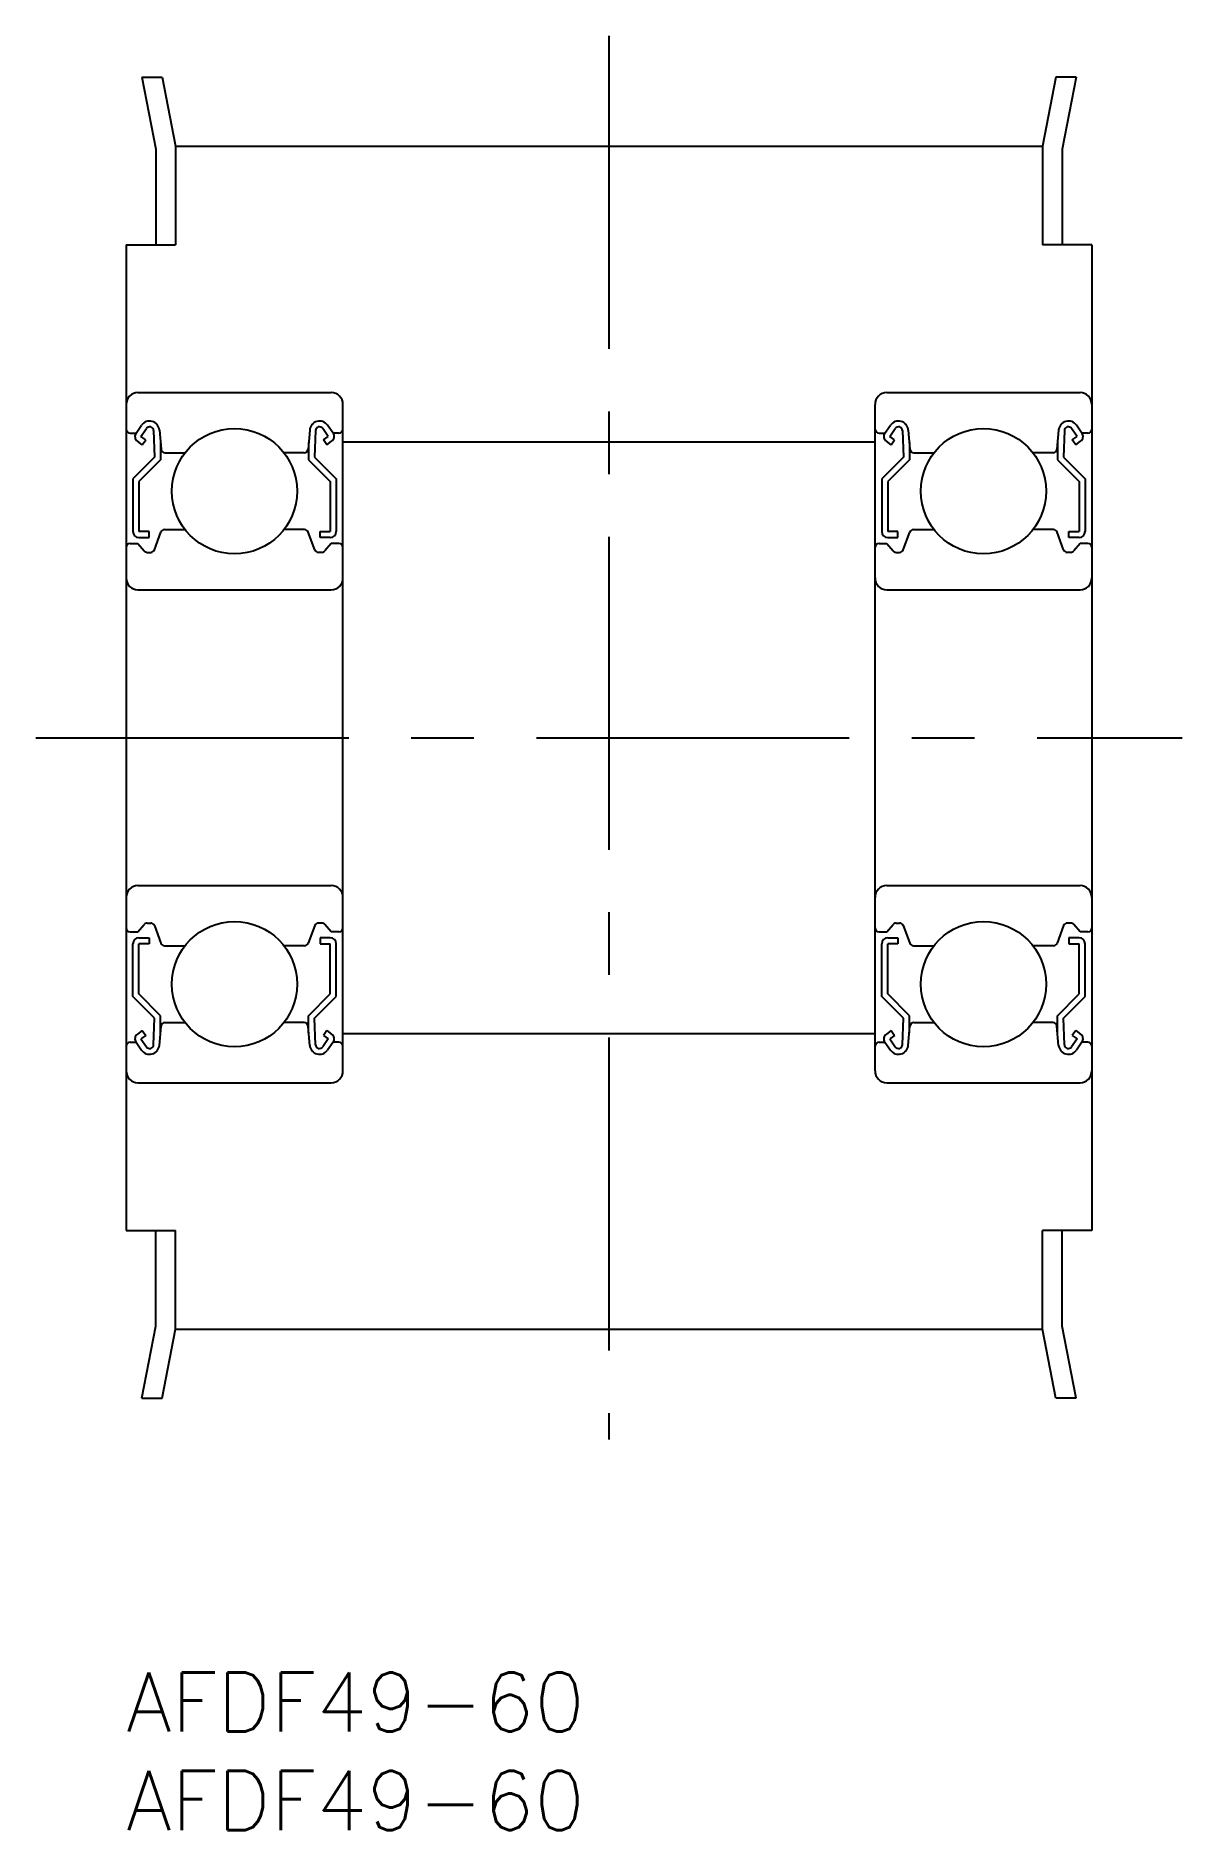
# Model space of a CAD drawing. Extents: x -4.6 to 53.6, y -8 to 83.
import ezdxf

# ---------------------------------------------------------------- set-up
doc = ezdxf.new("R2010")
doc.units = 0
doc.header["$LTSCALE"] = 0.5
doc.linetypes.add('CENTER', pattern=[50.8, 31.75, -6.35, 6.35, -6.35])
doc.layers.get('0').update_dxf_attribs({"linetype": 'CONTINUOUS'})
doc.layers.add('CENTER', color=1, linetype='CENTER')
doc.styles.get("Standard").update_dxf_attribs({"font": 'txt.shx', "height": 3, "bigfont": 'bigfont.shx'})

# ---------------------------------------------------------------- blocks, each defined once
blk = doc.blocks.new('*U10')
at = {"color": 7, "linetype": 'CONTINUOUS'}
blk.add_text('AFDF49-60', height=3, dxfattribs=at).set_placement((0, -3))
blk = doc.blocks.new('*U11')
at = {"color": 7, "linetype": 'CONTINUOUS'}
blk.add_text('AFDF49-60', height=3, dxfattribs=at).set_placement((0, -8))

msp = doc.modelspace()

# ---------------------------------------------------------------- linework, layer by layer
at = {"color": 7, "linetype": 'CONTINUOUS'}
for p, q in [((0.789, 80.907), (1.5, 77.256)), ((0.789, 80.907), (1.825, 80.907)), ((1.825, 80.907), (2.5, 77.407)), ((47.175, 80.907), (46.5, 77.407)), ((48.211, 80.907), (47.175, 80.907)), ((48.211, 80.907), (47.5, 77.256)), ((2.5, 77.407), (46.5, 77.407)), ((2.5, 77.407), (2.5, 72.407)), ((46.5, 77.407), (46.5, 72.407)), ((1.5, 77.256), (1.5, 72.407)), ((47.5, 77.256), (47.5, 72.407)), ((0, 72.407), (2.5, 72.407)), ((0, 72.407), (0, 22.407)), ((49, 72.407), (46.5, 72.407)), ((49, 72.407), (49, 22.407)), ((0.6, 64.907), (10.4, 64.907)), ((38.6, 64.907), (48.4, 64.907)), ((11, 30.507), (11, 64.307)), ((38, 30.507), (38, 64.307)), ((0.2, 62.857), (0.5, 62.857)), ((0.5, 62.857), (0.779, 63.254)), ((0.746, 62.685), (1.028, 63.087)), ((1.392, 62.98), (1.442, 61.631)), ((1.686, 63.011), (1.772, 62.04)), ((9.314, 63.011), (9.228, 62.04)), ((9.608, 62.98), (9.558, 61.631)), ((10.254, 62.685), (9.972, 63.087)), ((10.5, 62.857), (10.221, 63.254)), ((10.8, 62.857), (10.5, 62.857)), ((38.2, 62.857), (38.5, 62.857)), ((38.5, 62.857), (38.779, 63.254)), ((38.746, 62.685), (39.028, 63.087)), ((39.392, 62.98), (39.442, 61.631)), ((39.686, 63.011), (39.772, 62.04)), ((47.314, 63.011), (47.228, 62.04)), ((47.608, 62.98), (47.558, 61.631)), ((48.254, 62.685), (47.972, 63.087)), ((48.5, 62.857), (48.221, 63.254)), ((48.8, 62.857), (48.5, 62.857)), ((0.819, 62.267), (0.574, 62.439)), ((0.991, 62.512), (0.746, 62.685)), ((0.819, 62.267), (0.991, 62.512)), ((1.742, 62.378), (1.742, 61.507)), ((9.258, 62.378), (9.258, 61.507)), ((10.009, 62.512), (10.254, 62.685)), ((10.181, 62.267), (10.009, 62.512)), ((10.181, 62.267), (10.426, 62.439)), ((11, 62.407), (38, 62.407)), ((38.819, 62.267), (38.574, 62.439)), ((38.991, 62.512), (38.746, 62.685)), ((38.819, 62.267), (38.991, 62.512)), ((39.742, 62.378), (39.742, 61.507)), ((47.258, 62.378), (47.258, 61.507)), ((48.009, 62.512), (48.254, 62.685)), ((48.181, 62.267), (48.009, 62.512)), ((48.181, 62.267), (48.426, 62.439)), ((1.442, 61.631), (0.342, 60.531)), ((1.742, 61.507), (0.642, 60.407)), ((1.971, 61.857), (2.994, 61.857)), ((9.029, 61.857), (8.006, 61.857)), ((9.258, 61.507), (10.358, 60.407)), ((9.558, 61.631), (10.658, 60.531)), ((39.442, 61.631), (38.342, 60.531)), ((39.742, 61.507), (38.642, 60.407)), ((39.971, 61.857), (40.994, 61.857)), ((47.029, 61.857), (46.006, 61.857)), ((47.258, 61.507), (48.358, 60.407)), ((47.558, 61.631), (48.658, 60.531)), ((0.342, 60.531), (0.342, 57.857)), ((0.642, 60.407), (0.642, 57.857)), ((10.358, 60.407), (10.358, 57.857)), ((10.658, 60.531), (10.658, 57.857)), ((38.342, 60.531), (38.342, 57.857)), ((38.642, 60.407), (38.642, 57.857)), ((48.358, 60.407), (48.358, 57.857)), ((48.658, 60.531), (48.658, 57.857)), ((1.162, 57.857), (0.642, 57.857)), ((0.642, 57.557), (1.162, 57.557)), ((1.162, 57.557), (1.162, 57.857)), ((1.434, 56.939), (1.757, 57.826)), ((1.945, 57.957), (2.994, 57.957)), ((9.055, 57.957), (8.006, 57.957)), ((9.566, 56.939), (9.243, 57.826)), ((9.838, 57.857), (10.358, 57.857)), ((9.838, 57.557), (9.838, 57.857)), ((10.358, 57.557), (9.838, 57.557)), ((39.162, 57.857), (38.642, 57.857)), ((38.642, 57.557), (39.162, 57.557)), ((39.162, 57.557), (39.162, 57.857)), ((39.434, 56.939), (39.757, 57.826)), ((39.945, 57.957), (40.994, 57.957)), ((47.055, 57.957), (46.006, 57.957)), ((47.566, 56.939), (47.243, 57.826)), ((47.838, 57.857), (48.358, 57.857)), ((47.838, 57.557), (47.838, 57.857)), ((48.358, 57.557), (47.838, 57.557)), ((0.2, 57.257), (0.6, 57.257)), ((0.6, 57.257), (0.918, 56.879)), ((1.071, 56.807), (1.246, 56.807)), ((9.929, 56.807), (9.754, 56.807)), ((10.4, 57.257), (10.082, 56.879)), ((10.8, 57.257), (10.4, 57.257)), ((38.2, 57.257), (38.6, 57.257)), ((38.6, 57.257), (38.918, 56.879)), ((39.071, 56.807), (39.246, 56.807)), ((47.929, 56.807), (47.754, 56.807)), ((48.4, 57.257), (48.082, 56.879)), ((48.8, 57.257), (48.4, 57.257)), ((0.6, 54.907), (10.4, 54.907)), ((38.6, 54.907), (48.4, 54.907)), ((0.6, 39.907), (10.4, 39.907)), ((38, 39.157), (38, 39.157)), ((38.6, 39.907), (48.4, 39.907)), ((0.2, 37.557), (0.6, 37.557)), ((0.6, 37.557), (0.918, 37.936)), ((1.071, 38.007), (1.246, 38.007)), ((1.434, 37.876), (1.757, 36.989)), ((9.566, 37.876), (9.243, 36.989)), ((9.929, 38.007), (9.754, 38.007)), ((10.4, 37.557), (10.082, 37.936)), ((10.8, 37.557), (10.4, 37.557)), ((38.2, 37.557), (38.6, 37.557)), ((38.6, 37.557), (38.918, 37.936)), ((39.071, 38.007), (39.246, 38.007)), ((39.434, 37.876), (39.757, 36.989)), ((47.566, 37.876), (47.243, 36.989)), ((47.929, 38.007), (47.754, 38.007)), ((48.4, 37.557), (48.082, 37.936)), ((48.8, 37.557), (48.4, 37.557)), ((0.342, 34.283), (0.342, 36.957)), ((0.642, 37.257), (1.162, 37.257)), ((0.642, 34.407), (0.642, 36.957)), ((1.162, 36.957), (0.642, 36.957)), ((1.162, 37.257), (1.162, 36.957)), ((1.945, 36.857), (2.994, 36.857)), ((9.055, 36.857), (8.006, 36.857)), ((9.838, 37.257), (9.838, 36.957)), ((10.358, 37.257), (9.838, 37.257)), ((9.838, 36.957), (10.358, 36.957)), ((10.358, 34.407), (10.358, 36.957)), ((10.658, 34.283), (10.658, 36.957)), ((38.342, 34.283), (38.342, 36.957)), ((38.642, 37.257), (39.162, 37.257)), ((38.642, 34.407), (38.642, 36.957)), ((39.162, 36.957), (38.642, 36.957)), ((39.162, 37.257), (39.162, 36.957)), ((39.945, 36.857), (40.994, 36.857)), ((47.055, 36.857), (46.006, 36.857)), ((47.838, 37.257), (47.838, 36.957)), ((48.358, 37.257), (47.838, 37.257)), ((47.838, 36.957), (48.358, 36.957)), ((48.358, 34.407), (48.358, 36.957)), ((48.658, 34.283), (48.658, 36.957)), ((1.442, 33.183), (0.342, 34.283)), ((1.742, 33.307), (0.642, 34.407)), ((9.258, 33.307), (10.358, 34.407)), ((9.558, 33.183), (10.658, 34.283)), ((39.442, 33.183), (38.342, 34.283)), ((39.742, 33.307), (38.642, 34.407)), ((47.258, 33.307), (48.358, 34.407)), ((47.558, 33.183), (48.658, 34.283)), ((1.392, 31.835), (1.442, 33.183)), ((1.686, 31.803), (1.772, 32.775)), ((1.742, 32.436), (1.742, 33.307)), ((1.971, 32.957), (2.994, 32.957)), ((9.029, 32.957), (8.006, 32.957)), ((9.314, 31.803), (9.228, 32.775)), ((9.258, 32.436), (9.258, 33.307)), ((9.608, 31.835), (9.558, 33.183)), ((39.392, 31.835), (39.442, 33.183)), ((39.686, 31.803), (39.772, 32.775)), ((39.742, 32.436), (39.742, 33.307)), ((39.971, 32.957), (40.994, 32.957)), ((47.029, 32.957), (46.006, 32.957)), ((47.314, 31.803), (47.228, 32.775)), ((47.258, 32.436), (47.258, 33.307)), ((47.608, 31.835), (47.558, 33.183)), ((0.2, 31.957), (0.5, 31.957)), ((0.5, 31.958), (0.779, 31.56)), ((0.819, 32.547), (0.574, 32.376)), ((0.991, 32.302), (0.746, 32.129)), ((0.746, 32.129), (1.028, 31.727)), ((0.819, 32.547), (0.991, 32.302)), ((10.254, 32.129), (9.972, 31.727)), ((10.181, 32.547), (10.009, 32.302)), ((10.009, 32.302), (10.254, 32.129)), ((10.181, 32.547), (10.426, 32.376)), ((10.5, 31.958), (10.221, 31.56)), ((10.8, 31.957), (10.5, 31.957)), ((11, 32.407), (38, 32.407)), ((38.2, 31.957), (38.5, 31.957)), ((38.5, 31.958), (38.779, 31.56)), ((38.819, 32.547), (38.574, 32.376)), ((38.991, 32.302), (38.746, 32.129)), ((38.746, 32.129), (39.028, 31.727)), ((38.819, 32.547), (38.991, 32.302)), ((48.254, 32.129), (47.972, 31.727)), ((48.181, 32.547), (48.009, 32.302)), ((48.009, 32.302), (48.254, 32.129)), ((48.181, 32.547), (48.426, 32.376)), ((48.5, 31.958), (48.221, 31.56)), ((48.8, 31.957), (48.5, 31.957)), ((0.6, 29.907), (10.4, 29.907)), ((38.6, 29.907), (48.4, 29.907)), ((0, 22.407), (2.5, 22.407)), ((1.5, 17.559), (1.5, 22.407)), ((2.5, 17.407), (2.5, 22.407)), ((46.5, 17.407), (46.5, 22.407)), ((49, 22.407), (46.5, 22.407)), ((47.5, 17.559), (47.5, 22.407)), ((0.789, 13.907), (1.5, 17.559)), ((1.825, 13.907), (2.5, 17.407)), ((2.5, 17.407), (46.5, 17.407)), ((47.175, 13.907), (46.5, 17.407)), ((48.211, 13.907), (47.5, 17.559)), ((0.789, 13.907), (1.825, 13.907)), ((48.211, 13.907), (47.175, 13.907))]:
    msp.add_line(p, q, dxfattribs=at)
for centre in [(5.5, 59.907), (43.5, 59.907), (5.5, 34.907), (43.5, 34.907)]:
    msp.add_circle(centre, 3.175, dxfattribs=at)
for centre, radius, start, end in [((0.6, 64.307), 0.6, 90, 180), ((10.4, 64.307), 0.6, 0, 90), ((38.6, 64.307), 0.6, 90, 180), ((48.4, 64.307), 0.6, 0, 90), ((0.2, 63.057), 0.2, 180, 270), ((0.745, 62.685), 0.3, 144.93555, 235.03769), ((1.188, 62.967), 0.5, 5.06502, 144.93555), ((1.192, 62.973), 0.2, 2.13118, 144.93675), ((9.812, 62.967), 0.5, 35.06445, 174.93498), ((9.808, 62.973), 0.2, 35.06325, 177.86882), ((10.255, 62.685), 0.3, 304.96231, 35.06445), ((10.8, 63.057), 0.2, 270, 0), ((38.2, 63.057), 0.2, 180, 270), ((38.745, 62.685), 0.3, 144.93555, 235.03769), ((39.188, 62.967), 0.5, 5.06502, 144.93555), ((39.192, 62.973), 0.2, 2.13118, 144.93675), ((47.812, 62.967), 0.5, 35.06445, 174.93498), ((47.808, 62.973), 0.2, 35.06325, 177.86882), ((48.255, 62.685), 0.3, 304.96231, 35.06445), ((48.8, 63.057), 0.2, 270, 0), ((1.971, 62.057), 0.2, 185.06502, 270), ((9.029, 62.057), 0.2, 270, 354.93498), ((39.971, 62.057), 0.2, 185.06502, 270), ((47.029, 62.057), 0.2, 270, 354.93498), ((0.642, 57.857), 0.3, 180, 270), ((1.945, 57.757), 0.2, 90, 159.97033), ((9.055, 57.757), 0.2, 20.02967, 90), ((10.358, 57.857), 0.3, 270, 0), ((38.642, 57.857), 0.3, 180, 270), ((39.945, 57.757), 0.2, 90, 159.97033), ((47.055, 57.757), 0.2, 20.02967, 90), ((48.358, 57.857), 0.3, 270, 0), ((0.2, 57.057), 0.2, 90, 180), ((1.071, 57.007), 0.2, 219.99699, 270), ((1.246, 57.007), 0.2, 270, 339.97033), ((9.754, 57.007), 0.2, 200.02967, 270), ((9.929, 57.007), 0.2, 270, 320.00301), ((10.8, 57.057), 0.2, 0, 90), ((38.2, 57.057), 0.2, 90, 180), ((39.071, 57.007), 0.2, 219.99699, 270), ((39.246, 57.007), 0.2, 270, 339.97033), ((47.754, 57.007), 0.2, 200.02967, 270), ((47.929, 57.007), 0.2, 270, 320.00301), ((48.8, 57.057), 0.2, 0, 90), ((0.6, 55.507), 0.6, 180, 270), ((10.4, 55.507), 0.6, 270, 0), ((38.6, 55.507), 0.6, 180, 270), ((48.4, 55.507), 0.6, 270, 0), ((0.6, 39.307), 0.6, 90, 180), ((10.4, 39.307), 0.6, 0, 90), ((38.6, 39.307), 0.6, 90, 180), ((48.4, 39.307), 0.6, 0, 90), ((0.2, 37.757), 0.2, 180, 270), ((1.071, 37.807), 0.2, 90, 140.00301), ((1.246, 37.807), 0.2, 20.02967, 90), ((9.754, 37.807), 0.2, 90, 159.97033), ((9.929, 37.807), 0.2, 39.99699, 90), ((10.8, 37.757), 0.2, 270, 0), ((38.2, 37.757), 0.2, 180, 270), ((39.071, 37.807), 0.2, 90, 140.00301), ((39.246, 37.807), 0.2, 20.02967, 90), ((47.754, 37.807), 0.2, 90, 159.97033), ((47.929, 37.807), 0.2, 39.99699, 90), ((48.8, 37.757), 0.2, 270, 0), ((0.642, 36.957), 0.3, 90, 180), ((1.945, 37.057), 0.2, 200.02967, 270), ((9.055, 37.057), 0.2, 270, 339.97033), ((10.358, 36.957), 0.3, 0, 90), ((38.642, 36.957), 0.3, 90, 180), ((39.945, 37.057), 0.2, 200.02967, 270), ((47.055, 37.057), 0.2, 270, 339.97033), ((48.358, 36.957), 0.3, 0, 90), ((1.971, 32.757), 0.2, 90, 174.93498), ((9.029, 32.757), 0.2, 5.06502, 90), ((39.971, 32.757), 0.2, 90, 174.93498), ((47.029, 32.757), 0.2, 5.06502, 90), ((0.2, 31.757), 0.2, 90, 180), ((0.745, 32.13), 0.3, 124.96231, 215.06445), ((10.255, 32.13), 0.3, 324.93555, 55.03769), ((10.8, 31.757), 0.2, 0, 90), ((38.2, 31.757), 0.2, 90, 180), ((38.745, 32.13), 0.3, 124.96231, 215.06445), ((48.255, 32.13), 0.3, 324.93555, 55.03769), ((48.8, 31.757), 0.2, 0, 90), ((1.188, 31.848), 0.5, 215.06445, 354.93498), ((1.192, 31.842), 0.2, 215.06325, 357.86882), ((9.812, 31.848), 0.5, 185.06502, 324.93555), ((9.808, 31.842), 0.2, 182.13118, 324.93675), ((39.188, 31.848), 0.5, 215.06445, 354.93498), ((39.192, 31.842), 0.2, 215.06325, 357.86882), ((47.812, 31.848), 0.5, 185.06502, 324.93555), ((47.808, 31.842), 0.2, 182.13118, 324.93675), ((0.6, 30.507), 0.6, 180, 270), ((10.4, 30.507), 0.6, 270, 0), ((38.6, 30.507), 0.6, 180, 270), ((48.4, 30.507), 0.6, 270, 0)]:
    msp.add_arc(centre, radius, start, end, dxfattribs=at)
at = {"layer": 'CENTER', "color": 1, "linetype": 'CENTER'}
for p, q in [((24.5, 83.001), (24.5, 11.814)), ((-4.581, 47.407), (53.581, 47.407))]:
    msp.add_line(p, q, dxfattribs=at)

# ---------------------------------------------------------------- block references
at = {"color": 7, "linetype": 'CONTINUOUS'}
for name in ['*U10', '*U11']:
    msp.add_blockref(name, (0, 0), dxfattribs=at)

doc.saveas('drawing.dxf')
